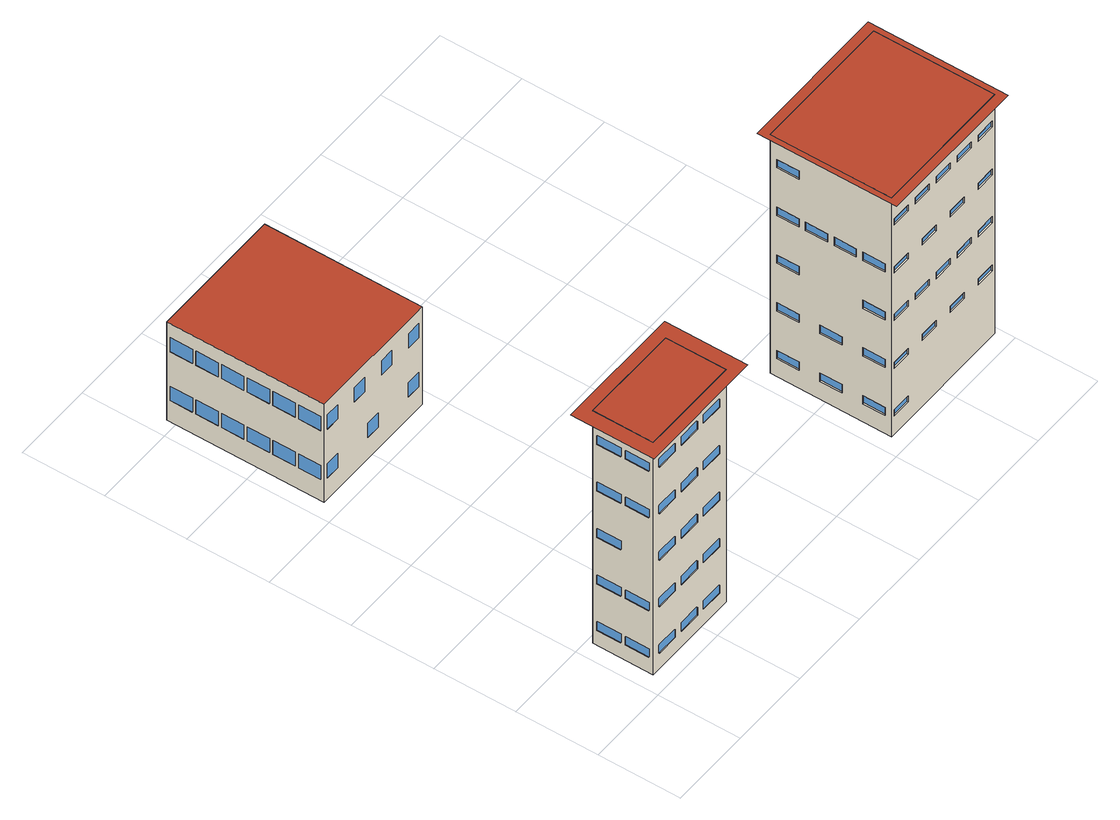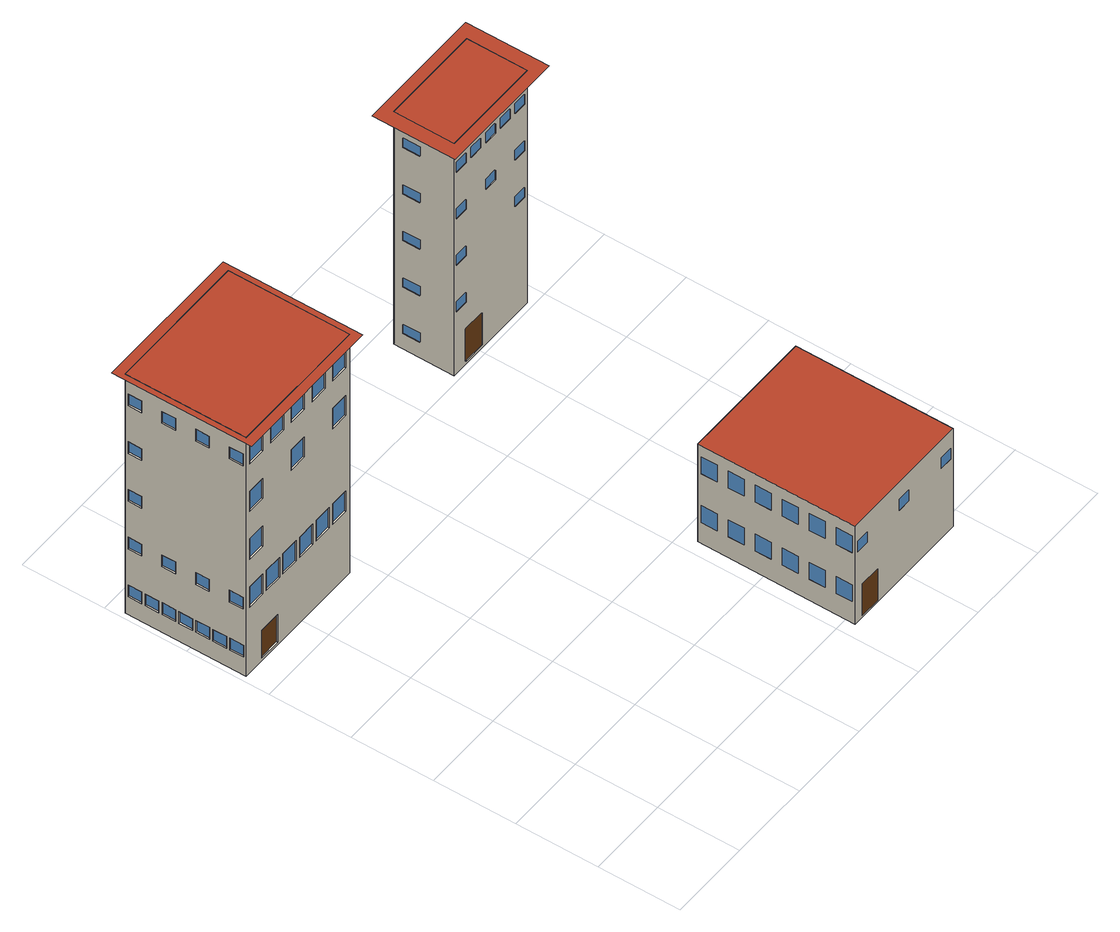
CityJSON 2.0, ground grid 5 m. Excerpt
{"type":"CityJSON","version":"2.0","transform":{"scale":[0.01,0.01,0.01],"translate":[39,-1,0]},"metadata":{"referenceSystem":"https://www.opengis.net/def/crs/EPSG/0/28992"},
"CityObjects":{
"building1":{"type":"Building","attributes":{"roofType":"Flat","yearOfConstruction":2004,"function":"Industrial","storeysAboveGround":5},"geometry":[{"type":"MultiSurface","lod":"3","boundaries":[[[0,1,2,3]],[[4,5,6,7]],[[2,4,7,3],[8,9,10,11],[12,13,14,15],[16,17,18,19],[20,21,22,23],[24,25,26,27],[28,29,30,31],[32,33,34,35],[36,37,38,39],[40,41,42,43],[44,45,46,47],[48,49,50,51],[52,53,54,55],[56,57,58,59],[60,61,62,63],[64,65,66,67]],[[68,69,8,11]],[[10,70,68,11]],[[71,70,10,9]],[[8,69,71,9]],[[72,73,12,15]],[[14,74,72,15]],[[75,74,14,13]],[[12,73,75,13]],[[76,77,16,19]],[[18,78,76,19]],[[79,78,18,17]],[[16,77,79,17]],[[80,81,20,23]],[[22,82,80,23]],[[83,82,22,21]],[[20,81,83,21]],[[84,85,24,27]],[[26,86,84,27]],[[87,86,26,25]],[[24,85,87,25]],[[88,89,28,31]],[[30,90,88,31]],[[91,90,30,29]],[[28,89,91,29]],[[92,93,32,35]],[[34,94,92,35]],[[95,94,34,33]],[[32,93,95,33]],[[96,97,36,39]],[[38,98,96,39]],[[99,98,38,37]],[[36,97,99,37]],[[100,101,40,43]],[[42,102,100,43]],[[103,102,42,41]],[[40,101,103,41]],[[104,105,44,47]],[[46,106,104,47]],[[107,106,46,45]],[[44,105,107,45]],[[108,109,48,51]],[[50,110,108,51]],[[111,110,50,49]],[[48,109,111,49]],[[112,113,52,55]],[[54,114,112,55]],[[115,114,54,53]],[[52,113,115,53]],[[116,117,56,59]],[[58,118,116,59]],[[119,118,58,57]],[[56,117,119,57]],[[120,121,60,63]],[[62,122,120,63]],[[123,122,62,61]],[[60,121,123,61]],[[124,125,64,67]],[[66,126,124,67]],[[127,126,66,65]],[[64,125,127,65]],[[70,71,69,68]],[[74,75,73,72]],[[78,79,77,76]],[[82,83,81,80]],[[86,87,85,84]],[[90,91,89,88]],[[94,95,93,92]],[[98,99,97,96]],[[102,103,101,100]],[[106,107,105,104]],[[110,111,109,108]],[[114,115,113,112]],[[118,119,117,116]],[[122,123,121,120]],[[126,127,125,124]],[[1,5,4,2],[128,129,130,131],[132,133,134,135],[136,137,138,139],[140,141,142,143],[144,145,146,147]],[[148,149,128,131]],[[130,150,148,131]],[[151,150,130,129]],[[128,149,151,129]],[[152,153,132,135]],[[134,154,152,135]],[[155,154,134,133]],[[132,153,155,133]],[[156,157,136,139]],[[138,158,156,139]],[[159,158,138,137]],[[136,157,159,137]],[[160,161,140,143]],[[142,162,160,143]],[[163,162,142,141]],[[140,161,163,141]],[[164,165,144,147]],[[146,166,164,147]],[[167,166,146,145]],[[144,165,167,145]],[[150,151,149,148]],[[154,155,153,152]],[[158,159,157,156]],[[162,163,161,160]],[[166,167,165,164]],[[0,6,5,1],[168,169,170,171],[172,173,174,175],[176,177,178,179],[180,181,182,183],[184,185,186,187],[188,189,190,191],[192,193,194,195],[196,197,198,199],[200,201,202,203],[204,205,206,207],[208,209,210,211],[212,213,214,215]],[[216,217,168,171]],[[170,218,216,171]],[[219,218,170,169]],[[168,217,219,169]],[[220,221,172,175]],[[174,222,220,175]],[[223,222,174,173]],[[172,221,223,173]],[[224,225,176,179]],[[178,226,224,179]],[[227,226,178,177]],[[176,225,227,177]],[[228,229,180,183]],[[182,230,228,183]],[[231,230,182,181]],[[180,229,231,181]],[[232,233,184,187]],[[186,234,232,187]],[[235,234,186,185]],[[184,233,235,185]],[[236,237,188,191]],[[190,238,236,191]],[[239,238,190,189]],[[188,237,239,189]],[[240,241,192,195]],[[194,242,240,195]],[[243,242,194,193]],[[192,241,243,193]],[[244,245,196,199]],[[198,246,244,199]],[[247,246,198,197]],[[196,245,247,197]],[[248,249,200,203]],[[202,250,248,203]],[[251,250,202,201]],[[200,249,251,201]],[[252,253,204,207]],[[206,254,252,207]],[[255,254,206,205]],[[204,253,255,205]],[[256,257,208,211]],[[210,258,256,211]],[[259,258,210,209]],[[208,257,259,209]],[[260,261,212,215]],[[214,262,260,215]],[[263,262,214,213]],[[212,261,263,213]],[[218,219,217,216]],[[222,223,221,220]],[[226,227,225,224]],[[230,231,229,228]],[[234,235,233,232]],[[238,239,237,236]],[[242,243,241,240]],[[246,247,245,244]],[[250,251,249,248]],[[254,255,253,252]],[[258,259,257,256]],[[262,263,261,260]],[[3,7,6,0],[264,265,266,267],[268,269,270,271],[272,273,274,275],[276,277,278,279],[280,281,282,283],[284,285,286,287],[288,289,290,291],[292,293,294,295],[296,297,298,299]],[[300,301,264,267]],[[266,302,300,267]],[[303,302,266,265]],[[264,301,303,265]],[[304,305,268,271]],[[270,306,304,271]],[[307,306,270,269]],[[268,305,307,269]],[[308,309,272,275]],[[274,310,308,275]],[[311,310,274,273]],[[272,309,311,273]],[[312,313,276,279]],[[278,314,312,279]],[[315,314,278,277]],[[276,313,315,277]],[[316,317,280,283]],[[282,318,316,283]],[[319,318,282,281]],[[280,317,319,281]],[[320,321,284,287]],[[286,322,320,287]],[[323,322,286,285]],[[284,321,323,285]],[[324,325,288,291]],[[290,326,324,291]],[[327,326,290,289]],[[288,325,327,289]],[[328,329,292,295]],[[294,330,328,295]],[[331,330,294,293]],[[292,329,331,293]],[[332,333,296,299]],[[298,334,332,299]],[[335,334,298,297]],[[296,333,335,297]],[[302,303,301,300]],[[306,307,305,304]],[[310,311,309,308]],[[314,315,313,312]],[[318,319,317,316]],[[322,323,321,320]],[[326,327,325,324]],[[330,331,329,328]],[[334,335,333,332]],[[336,337,338,339],[6,5,4,7]]],"semantics":{"surfaces":[{"type":"GroundSurface"},{"type":"RoofSurface"},{"type":"WallSurface"},{"type":"Window"},{"type":"Door"}],"values":[0,1,2,2,2,2,2,2,2,2,2,2,2,2,2,2,2,2,2,2,2,2,2,2,2,2,2,2,2,2,2,2,2,2,2,2,2,2,2,2,2,2,2,2,2,2,2,2,2,2,2,2,2,2,2,2,2,2,2,2,2,2,2,3,3,3,3,3,3,3,3,3,3,3,3,3,3,3,2,2,2,2,2,2,2,2,2,2,2,2,2,2,2,2,2,2,2,2,2,3,3,3,3,3,2,2,2,2,2,2,2,2,2,2,2,2,2,2,2,2,2,2,2,2,2,2,2,2,2,2,2,2,2,2,2,2,2,2,2,2,2,2,2,2,2,2,2,2,2,2,2,2,2,4,3,3,3,3,3,3,3,3,3,3,3,2,2,2,2,2,2,2,2,2,2,2,2,2,2,2,2,2,2,2,2,2,2,2,2,2,2,2,2,2,2,2,2,2,2,2,2,2,3,3,3,3,3,3,3,3,3,1]}}]},
"building2":{"type":"Building","attributes":{"roofType":"Flat","yearOfConstruction":1948,"function":"Residential","storeysAboveGround":2},"geometry":[{"type":"MultiSurface","lod":"3","boundaries":[[[340,341,342,343]],[[344,345,346,347]],[[342,344,347,343],[348,349,350,351],[352,353,354,355],[356,357,358,359],[360,361,362,363],[364,365,366,367],[368,369,370,371],[372,373,374,375]],[[376,377,348,351]],[[350,378,376,351]],[[379,378,350,349]],[[348,377,379,349]],[[380,381,352,355]],[[354,382,380,355]],[[383,382,354,353]],[[352,381,383,353]],[[384,385,356,359]],[[358,386,384,359]],[[387,386,358,357]],[[356,385,387,357]],[[388,389,360,363]],[[362,390,388,363]],[[391,390,362,361]],[[360,389,391,361]],[[392,393,364,367]],[[366,394,392,367]],[[395,394,366,365]],[[364,393,395,365]],[[396,397,368,371]],[[370,398,396,371]],[[399,398,370,369]],[[368,397,399,369]],[[400,401,372,375]],[[374,402,400,375]],[[403,402,374,373]],[[372,401,403,373]],[[378,379,377,376]],[[382,383,381,380]],[[386,387,385,384]],[[390,391,389,388]],[[394,395,393,392]],[[398,399,397,396]],[[402,403,401,400]],[[341,345,344,342],[404,405,406,407],[408,409,410,411],[412,413,414,415],[416,417,418,419],[420,421,422,423],[424,425,426,427],[428,429,430,431],[432,433,434,435],[436,437,438,439],[440,441,442,443],[444,445,446,447],[448,449,450,451]],[[452,453,404,407]],[[406,454,452,407]],[[455,454,406,405]],[[404,453,455,405]],[[456,457,408,411]],[[410,458,456,411]],[[459,458,410,409]],[[408,457,459,409]],[[460,461,412,415]],[[414,462,460,415]],[[463,462,414,413]],[[412,461,463,413]],[[464,465,416,419]],[[418,466,464,419]],[[467,466,418,417]],[[416,465,467,417]],[[468,469,420,423]],[[422,470,468,423]],[[471,470,422,421]],[[420,469,471,421]],[[472,473,424,427]],[[426,474,472,427]],[[475,474,426,425]],[[424,473,475,425]],[[476,477,428,431]],[[430,478,476,431]],[[479,478,430,429]],[[428,477,479,429]],[[480,481,432,435]],[[434,482,480,435]],[[483,482,434,433]],[[432,481,483,433]],[[484,485,436,439]],[[438,486,484,439]],[[487,486,438,437]],[[436,485,487,437]],[[488,489,440,443]],[[442,490,488,443]],[[491,490,442,441]],[[440,489,491,441]],[[492,493,444,447]],[[446,494,492,447]],[[495,494,446,445]],[[444,493,495,445]],[[496,497,448,451]],[[450,498,496,451]],[[499,498,450,449]],[[448,497,499,449]],[[454,455,453,452]],[[458,459,457,456]],[[462,463,461,460]],[[466,467,465,464]],[[470,471,469,468]],[[474,475,473,472]],[[478,479,477,476]],[[482,483,481,480]],[[486,487,485,484]],[[490,491,489,488]],[[494,495,493,492]],[[498,499,497,496]],[[340,346,345,341],[500,501,502,503],[504,505,506,507],[508,509,510,511],[512,513,514,515]],[[516,517,500,503]],[[502,518,516,503]],[[519,518,502,501]],[[500,517,519,501]],[[520,521,504,507]],[[506,522,520,507]],[[523,522,506,505]],[[504,521,523,505]],[[524,525,508,511]],[[510,526,524,511]],[[527,526,510,509]],[[508,525,527,509]],[[528,529,512,515]],[[514,530,528,515]],[[531,530,514,513]],[[512,529,531,513]],[[518,519,517,516]],[[522,523,521,520]],[[526,527,525,524]],[[530,531,529,528]],[[343,347,346,340],[532,533,534,535],[536,537,538,539],[540,541,542,543],[544,545,546,547],[548,549,550,551],[552,553,554,555],[556,557,558,559],[560,561,562,563],[564,565,566,567],[568,569,570,571],[572,573,574,575],[576,577,578,579]],[[580,581,532,535]],[[534,582,580,535]],[[583,582,534,533]],[[532,581,583,533]],[[584,585,536,539]],[[538,586,584,539]],[[587,586,538,537]],[[536,585,587,537]],[[588,589,540,543]],[[542,590,588,543]],[[591,590,542,541]],[[540,589,591,541]],[[592,593,544,547]],[[546,594,592,547]],[[595,594,546,545]],[[544,593,595,545]],[[596,597,548,551]],[[550,598,596,551]],[[599,598,550,549]],[[548,597,599,549]],[[600,601,552,555]],[[554,602,600,555]],[[603,602,554,553]],[[552,601,603,553]],[[604,605,556,559]],[[558,606,604,559]],[[607,606,558,557]],[[556,605,607,557]],[[608,609,560,563]],[[562,610,608,563]],[[611,610,562,561]],[[560,609,611,561]],[[612,613,564,567]],[[566,614,612,567]],[[615,614,566,565]],[[564,613,615,565]],[[616,617,568,571]],[[570,618,616,571]],[[619,618,570,569]],[[568,617,619,569]],[[620,621,572,575]],[[574,622,620,575]],[[623,622,574,573]],[[572,621,623,573]],[[624,625,576,579]],[[578,626,624,579]],[[627,626,578,577]],[[576,625,627,577]],[[582,583,581,580]],[[586,587,585,584]],[[590,591,589,588]],[[594,595,593,592]],[[598,599,597,596]],[[602,603,601,600]],[[606,607,605,604]],[[610,611,609,608]],[[614,615,613,612]],[[618,619,617,616]],[[622,623,621,620]],[[626,627,625,624]]],"semantics":{"surfaces":[{"type":"GroundSurface"},{"type":"RoofSurface"},{"type":"WallSurface"},{"type":"Window"},{"type":"Door"}],"values":[0,1,2,2,2,2,2,2,2,2,2,2,2,2,2,2,2,2,2,2,2,2,2,2,2,2,2,2,2,2,2,3,3,3,3,3,3,3,2,2,2,2,2,2,2,2,2,2,2,2,2,2,2,2,2,2,2,2,2,2,2,2,2,2,2,2,2,2,2,2,2,2,2,2,2,2,2,2,2,2,2,2,2,2,2,2,2,3,3,3,3,3,3,3,3,3,3,3,3,2,2,2,2,2,2,2,2,2,2,2,2,2,2,2,2,2,4,3,3,3,2,2,2,2,2,2,2,2,2,2,2,2,2,2,2,2,2,2,2,2,2,2,2,2,2,2,2,2,2,2,2,2,2,2,2,2,2,2,2,2,2,2,2,2,2,2,2,2,2,3,3,3,3,3,3,3,3,3,3,3,3]}}]},
"building3":{"type":"Building","attributes":{"roofType":"Flat","yearOfConstruction":1996,"function":"Residential","storeysAboveGround":5},"geometry":[{"type":"MultiSurface","lod":"3","boundaries":[[[628,629,630,631]],[[632,633,634,635]],[[630,632,635,631],[636,637,638,639],[640,641,642,643],[644,645,646,647],[648,649,650,651],[652,653,654,655],[656,657,658,659],[660,661,662,663],[664,665,666,667],[668,669,670,671],[672,673,674,675],[676,677,678,679],[680,681,682,683],[684,685,686,687],[688,689,690,691],[692,693,694,695],[696,697,698,699],[700,701,702,703],[704,705,706,707],[708,709,710,711]],[[712,713,636,639]],[[638,714,712,639]],[[715,714,638,637]],[[636,713,715,637]],[[716,717,640,643]],[[642,718,716,643]],[[719,718,642,641]],[[640,717,719,641]],[[720,721,644,647]],[[646,722,720,647]],[[723,722,646,645]],[[644,721,723,645]],[[724,725,648,651]],[[650,726,724,651]],[[727,726,650,649]],[[648,725,727,649]],[[728,729,652,655]],[[654,730,728,655]],[[731,730,654,653]],[[652,729,731,653]],[[732,733,656,659]],[[658,734,732,659]],[[735,734,658,657]],[[656,733,735,657]],[[736,737,660,663]],[[662,738,736,663]],[[739,738,662,661]],[[660,737,739,661]],[[740,741,664,667]],[[666,742,740,667]],[[743,742,666,665]],[[664,741,743,665]],[[744,745,668,671]],[[670,746,744,671]],[[747,746,670,669]],[[668,745,747,669]],[[748,749,672,675]],[[674,750,748,675]],[[751,750,674,673]],[[672,749,751,673]],[[752,753,676,679]],[[678,754,752,679]],[[755,754,678,677]],[[676,753,755,677]],[[756,757,680,683]],[[682,758,756,683]],[[759,758,682,681]],[[680,757,759,681]],[[760,761,684,687]],[[686,762,760,687]],[[763,762,686,685]],[[684,761,763,685]],[[764,765,688,691]],[[690,766,764,691]],[[767,766,690,689]],[[688,765,767,689]],[[768,769,692,695]],[[694,770,768,695]],[[771,770,694,693]],[[692,769,771,693]],[[772,773,696,699]],[[698,774,772,699]],[[775,774,698,697]],[[696,773,775,697]],[[776,777,700,703]],[[702,778,776,703]],[[779,778,702,701]],[[700,777,779,701]],[[780,781,704,707]],[[706,782,780,707]],[[783,782,706,705]],[[704,781,783,705]],[[784,785,708,711]],[[710,786,784,711]],[[787,786,710,709]],[[708,785,787,709]],[[714,715,713,712]],[[718,719,717,716]],[[722,723,721,720]],[[726,727,725,724]],[[730,731,729,728]],[[734,735,733,732]],[[738,739,737,736]],[[742,743,741,740]],[[746,747,745,744]],[[750,751,749,748]],[[754,755,753,752]],[[758,759,757,756]],[[762,763,761,760]],[[766,767,765,764]],[[770,771,769,768]],[[774,775,773,772]],[[778,779,777,776]],[[782,783,781,780]],[[786,787,785,784]],[[629,633,632,630],[788,789,790,791],[792,793,794,795],[796,797,798,799],[800,801,802,803],[804,805,806,807],[808,809,810,811],[812,813,814,815],[816,817,818,819],[820,821,822,823],[824,825,826,827],[828,829,830,831],[832,833,834,835],[836,837,838,839],[840,841,842,843],[844,845,846,847],[848,849,850,851],[852,853,854,855]],[[856,857,788,791]],[[790,858,856,791]],[[859,858,790,789]],[[788,857,859,789]],[[860,861,792,795]],[[794,862,860,795]],[[863,862,794,793]],[[792,861,863,793]],[[864,865,796,799]],[[798,866,864,799]],[[867,866,798,797]],[[796,865,867,797]],[[868,869,800,803]],[[802,870,868,803]],[[871,870,802,801]],[[800,869,871,801]],[[872,873,804,807]],[[806,874,872,807]],[[875,874,806,805]],[[804,873,875,805]],[[876,877,808,811]],[[810,878,876,811]],[[879,878,810,809]],[[808,877,879,809]],[[880,881,812,815]],[[814,882,880,815]],[[883,882,814,813]],[[812,881,883,813]],[[884,885,816,819]],[[818,886,884,819]],[[887,886,818,817]],[[816,885,887,817]],[[888,889,820,823]],[[822,890,888,823]],[[891,890,822,821]],[[820,889,891,821]],[[892,893,824,827]],[[826,894,892,827]],[[895,894,826,825]],[[824,893,895,825]],[[896,897,828,831]],[[830,898,896,831]],[[899,898,830,829]],[[828,897,899,829]],[[900,901,832,835]],[[834,902,900,835]],[[903,902,834,833]],[[832,901,903,833]],[[904,905,836,839]],[[838,906,904,839]],[[907,906,838,837]],[[836,905,907,837]],[[908,909,840,843]],[[842,910,908,843]],[[911,910,842,841]],[[840,909,911,841]],[[912,913,844,847]],[[846,914,912,847]],[[915,914,846,845]],[[844,913,915,845]],[[916,917,848,851]],[[850,918,916,851]],[[919,918,850,849]],[[848,917,919,849]],[[920,921,852,855]],[[854,922,920,855]],[[923,922,854,853]],[[852,921,923,853]],[[858,859,857,856]],[[862,863,861,860]],[[866,867,865,864]],[[870,871,869,868]],[[874,875,873,872]],[[878,879,877,876]],[[882,883,881,880]],[[886,887,885,884]],[[890,891,889,888]],[[894,895,893,892]],[[898,899,897,896]],[[902,903,901,900]],[[906,907,905,904]],[[910,911,909,908]],[[914,915,913,912]],[[918,919,917,916]],[[922,923,921,920]],[[628,634,633,629],[924,925,926,927],[928,929,930,931],[932,933,934,935],[936,937,938,939],[940,941,942,943],[944,945,946,947],[948,949,950,951],[952,953,954,955],[956,957,958,959],[960,961,962,963],[964,965,966,967],[968,969,970,971],[972,973,974,975],[976,977,978,979],[980,981,982,983],[984,985,986,987]],[[988,989,924,927]],[[926,990,988,927]],[[991,990,926,925]],[[924,989,991,925]],[[992,993,928,931]],[[930,994,992,931]],[[995,994,930,929]],[[928,993,995,929]],[[996,997,932,935]],[[934,998,996,935]],[[999,998,934,933]],[[932,997,999,933]],[[1000,1001,936,939]],[[938,1002,1000,939]],[[1003,1002,938,937]],[[936,1001,1003,937]],[[1004,1005,940,943]],[[942,1006,1004,943]],[[1007,1006,942,941]],[[940,1005,1007,941]],[[1008,1009,944,947]],[[946,1010,1008,947]],[[1011,1010,946,945]],[[944,1009,1011,945]],[[1012,1013,948,951]],[[950,1014,1012,951]],[[1015,1014,950,949]],[[948,1013,1015,949]],[[1016,1017,952,955]],[[954,1018,1016,955]],[[1019,1018,954,953]],[[952,1017,1019,953]],[[1020,1021,956,959]],[[958,1022,1020,959]],[[1023,1022,958,957]],[[956,1021,1023,957]],[[1024,1025,960,963]],[[962,1026,1024,963]],[[1027,1026,962,961]],[[960,1025,1027,961]],[[1028,1029,964,967]],[[966,1030,1028,967]],[[1031,1030,966,965]],[[964,1029,1031,965]],[[1032,1033,968,971]],[[970,1034,1032,971]],[[1035,1034,970,969]],[[968,1033,1035,969]],[[1036,1037,972,975]],[[974,1038,1036,975]],[[1039,1038,974,973]],[[972,1037,1039,973]],[[1040,1041,976,979]],[[978,1042,1040,979]],[[1043,1042,978,977]],[[976,1041,1043,977]],[[1044,1045,980,983]],[[982,1046,1044,983]],[[1047,1046,982,981]],[[980,1045,1047,981]],[[1048,1049,984,987]],[[986,1050,1048,987]],[[1051,1050,986,985]],[[984,1049,1051,985]],[[990,991,989,988]],[[994,995,993,992]],[[998,999,997,996]],[[1002,1003,1001,1000]],[[1006,1007,1005,1004]],[[1010,1011,1009,1008]],[[1014,1015,1013,1012]],[[1018,1019,1017,1016]],[[1022,1023,1021,1020]],[[1026,1027,1025,1024]],[[1030,1031,1029,1028]],[[1034,1035,1033,1032]],[[1038,1039,1037,1036]],[[1042,1043,1041,1040]],[[1046,1047,1045,1044]],[[1050,1051,1049,1048]],[[631,635,634,628],[1052,1053,1054,1055],[1056,1057,1058,1059],[1060,1061,1062,1063],[1064,1065,1066,1067],[1068,1069,1070,1071],[1072,1073,1074,1075],[1076,1077,1078,1079],[1080,1081,1082,1083],[1084,1085,1086,1087],[1088,1089,1090,1091],[1092,1093,1094,1095],[1096,1097,1098,1099],[1100,1101,1102,1103]],[[1104,1105,1052,1055]],[[1054,1106,1104,1055]],[[1107,1106,1054,1053]],[[1052,1105,1107,1053]],[[1108,1109,1056,1059]],[[1058,1110,1108,1059]],[[1111,1110,1058,1057]],[[1056,1109,1111,1057]],[[1112,1113,1060,1063]],[[1062,1114,1112,1063]],[[1115,1114,1062,1061]],[[1060,1113,1115,1061]],[[1116,1117,1064,1067]],[[1066,1118,1116,1067]],[[1119,1118,1066,1065]],[[1064,1117,1119,1065]],[[1120,1121,1068,1071]],[[1070,1122,1120,1071]],[[1123,1122,1070,1069]],[[1068,1121,1123,1069]],[[1124,1125,1072,1075]],[[1074,1126,1124,1075]],[[1127,1126,1074,1073]],[[1072,1125,1127,1073]],[[1128,1129,1076,1079]],[[1078,1130,1128,1079]],[[1131,1130,1078,1077]],[[1076,1129,1131,1077]],[[1132,1133,1080,1083]],[[1082,1134,1132,1083]],[[1135,1134,1082,1081]],[[1080,1133,1135,1081]],[[1136,1137,1084,1087]],[[1086,1138,1136,1087]],[[1139,1138,1086,1085]],[[1084,1137,1139,1085]],[[1140,1141,1088,1091]],[[1090,1142,1140,1091]],[[1143,1142,1090,1089]],[[1088,1141,1143,1089]],[[1144,1145,1092,1095]],[[1094,1146,1144,1095]],[[1147,1146,1094,1093]],[[1092,1145,1147,1093]],[[1148,1149,1096,1099]],[[1098,1150,1148,1099]],[[1151,1150,1098,1097]],[[1096,1149,1151,1097]],[[1152,1153,1100,1103]],[[1102,1154,1152,1103]],[[1155,1154,1102,1101]],[[1100,1153,1155,1101]],[[1106,1107,1105,1104]],[[1110,1111,1109,1108]],[[1114,1115,1113,1112]],[[1118,1119,1117,1116]],[[1122,1123,1121,1120]],[[1126,1127,1125,1124]],[[1130,1131,1129,1128]],[[1134,1135,1133,1132]],[[1138,1139,1137,1136]],[[1142,1143,1141,1140]],[[1146,1147,1145,1144]],[[1150,1151,1149,1148]],[[1154,1155,1153,1152]],[[1156,1157,1158,1159],[634,633,632,635]]],"semantics":{"surfaces":[{"type":"GroundSurface"},{"type":"RoofSurface"},{"type":"WallSurface"},{"type":"Window"},{"type":"Door"}],"values":[0,1,2,2,2,2,2,2,2,2,2,2,2,2,2,2,2,2,2,2,2,2,2,2,2,2,2,2,2,2,2,2,2,2,2,2,2,2,2,2,2,2,2,2,2,2,2,2,2,2,2,2,2,2,2,2,2,2,2,2,2,2,2,2,2,2,2,2,2,2,2,2,2,2,2,2,2,2,2,3,3,3,3,3,3,3,3,3,3,3,3,3,3,3,3,3,3,3,2,2,2,2,2,2,2,2,2,2,2,2,2,2,2,2,2,2,2,2,2,2,2,2,2,2,2,2,2,2,2,2,2,2,2,2,2,2,2,2,2,2,2,2,2,2,2,2,2,2,2,2,2,2,2,2,2,2,2,2,2,2,2,2,2,2,2,2,2,3,3,3,3,3,3,3,3,3,3,3,3,3,3,3,3,3,2,2,2,2,2,2,2,2,2,2,2,2,2,2,2,2,2,2,2,2,2,2,2,2,2,2,2,2,2,2,2,2,2,2,2,2,2,2,2,2,2,2,2,2,2,2,2,2,2,2,2,2,2,2,2,2,2,2,2,2,2,2,2,2,2,4,3,3,3,3,3,3,3,3,3,3,3,3,3,3,3,2,2,2,2,2,2,2,2,2,2,2,2,2,2,2,2,2,2,2,2,2,2,2,2,2,2,2,2,2,2,2,2,2,2,2,2,2,2,2,2,2,2,2,2,2,2,2,2,2,2,2,2,2,3,3,3,3,3,3,3,3,3,3,3,3,3,1]}}]}
},
"vertices":[
[100,468,0],[711,468,0],[711,100,0],[100,100,0],[711,100,1660],[711,468,1660],[100,468,1660],[100,100,1660],[153,100,165],[286,100,165],[286,100,108],[153,100,108],[339,100,165],[472,100,165],[472,100,108],[339,100,108],[525,100,165],[658,100,165],[658,100,108],[525,100,108],[153,100,497],[286,100,497],[286,100,440],[153,100,440],[339,100,497],[472,100,497],[472,100,440],[339,100,440],[525,100,497],[658,100,497],[658,100,440],[525,100,440],[153,100,829],[286,100,829],[286,100,772],[153,100,772],[339,100,829],[472,100,829],[472,100,772],[339,100,772],[525,100,829],[658,100,829],[658,100,772],[525,100,772],[153,100,1161],[286,100,1161],[286,100,1104],[153,100,1104],[339,100,1161],[472,100,1161],[472,100,1104],[339,100,1104],[525,100,1161],[658,100,1161],[658,100,1104],[525,100,1104],[153,100,1493],[286,100,1493],[286,100,1436],[153,100,1436],[339,100,1493],[472,100,1493],[472,100,1436],[339,100,1436],[525,100,1493],[658,100,1493],[658,100,1436],[525,100,1436],[153,104,108],[153,104,165],[286,104,108],[286,104,165],[339,104,108],[339,104,165],[472,104,108],[472,104,165],[525,104,108],[525,104,165],[658,104,108],[658,104,165],[153,104,440],[153,104,497],[286,104,440],[286,104,497],[339,104,440],[339,104,497],[472,104,440],[472,104,497],[525,104,440],[525,104,497],[658,104,440],[658,104,497],[153,104,772],[153,104,829],[286,104,772],[286,104,829],[339,104,772],[339,104,829],[472,104,772],[472,104,829],[525,104,772],[525,104,829],[658,104,772],[658,104,829],[153,104,1104],[153,104,1161],[286,104,1104],[286,104,1161],[339,104,1104],[339,104,1161],[472,104,1104],[472,104,1161],[525,104,1104],[525,104,1161],[658,104,1104],[658,104,1161],[153,104,1436],[153,104,1493],[286,104,1436],[286,104,1493],[339,104,1436],[339,104,1493],[472,104,1436],[472,104,1493],[525,104,1436],[525,104,1493],[658,104,1436],[658,104,1493],[711,154,171],[711,257,171],[711,257,108],[711,154,108],[711,154,503],[711,257,503],[711,257,440],[711,154,440],[711,154,835],[711,257,835],[711,257,772],[711,154,772],[711,154,1167],[711,257,1167],[711,257,1104],[711,154,1104],[711,154,1499],[711,257,1499],[711,257,1436],[711,154,1436],[707,154,108],[707,154,171],[707,257,108],[707,257,171],[707,154,440],[707,154,503],[707,257,440],[707,257,503],[707,154,772],[707,154,835],[707,257,772],[707,257,835],[707,154,1104],[707,154,1167],[707,257,1104],[707,257,1167],[707,154,1436],[707,154,1499],[707,257,1436],[707,257,1499],[614,468,248],[477,468,248],[477,468,20],[614,468,20],[691,468,508],[612,468,508],[612,468,440],[691,468,440],[691,468,840],[612,468,840],[612,468,772],[691,468,772],[199,468,840],[120,468,840],[120,468,772],[199,468,772],[691,468,1172],[612,468,1172],[612,468,1104],[691,468,1104],[445,468,1172],[366,468,1172],[366,468,1104],[445,468,1104],[199,468,1172],[120,468,1172],[120,468,1104],[199,468,1104],[691,468,1504],[612,468,1504],[612,468,1436],[691,468,1436],[568,468,1504],[489,468,1504],[489,468,1436],[568,468,1436],[445,468,1504],[366,468,1504],[366,468,1436],[445,468,1436],[322,468,1504],[243,468,1504],[243,468,1436],[322,468,1436],[199,468,1504],[120,468,1504],[120,468,1436],[199,468,1436],[614,464,20],[614,464,248],[477,464,20],[477,464,248],[691,464,440],[691,464,508],[612,464,440],[612,464,508],[691,464,772],[691,464,840],[612,464,772],[612,464,840],[199,464,772],[199,464,840],[120,464,772],[120,464,840],[691,464,1104],[691,464,1172],[612,464,1104],[612,464,1172],[445,464,1104],[445,464,1172],[366,464,1104],[366,464,1172],[199,464,1104],[199,464,1172],[120,464,1104],[120,464,1172],[691,464,1436],[691,464,1504],[612,464,1436],[612,464,1504],[568,464,1436],[568,464,1504],[489,464,1436],[489,464,1504],[445,464,1436],[445,464,1504],[366,464,1436],[366,464,1504],[322,464,1436],[322,464,1504],[243,464,1436],[243,464,1504],[199,464,1436],[199,464,1504],[120,464,1436],[120,464,1504],[100,442,167],[100,297,167],[100,297,108],[100,442,108],[100,271,167],[100,126,167],[100,126,108],[100,271,108],[100,442,499],[100,297,499],[100,297,440],[100,442,440],[100,271,499],[100,126,499],[100,126,440],[100,271,440],[100,442,831],[100,297,831],[100,297,772],[100,442,772],[100,442,1163],[100,297,1163],[100,297,1104],[100,442,1104],[100,271,1163],[100,126,1163],[100,126,1104],[100,271,1104],[100,442,1495],[100,297,1495],[100,297,1436],[100,442,1436],[100,271,1495],[100,126,1495],[100,126,1436],[100,271,1436],[104,442,108],[104,442,167],[104,297,108],[104,297,167],[104,271,108],[104,271,167],[104,126,108],[104,126,167],[104,442,440],[104,442,499],[104,297,440],[104,297,499],[104,271,440],[104,271,499],[104,126,440],[104,126,499],[104,442,772],[104,442,831],[104,297,772],[104,297,831],[104,442,1104],[104,442,1163],[104,297,1104],[104,297,1163],[104,271,1104],[104,271,1163],[104,126,1104],[104,126,1163],[104,442,1436],[104,442,1495],[104,297,1436],[104,297,1495],[104,271,1436],[104,271,1495],[104,126,1436],[104,126,1495],[799,31,1660],[799,537,1660],[12,537,1660],[12,31,1660],
[100,3057,0],[921,3057,0],[921,2100,0],[100,2100,0],[921,2100,698],[921,3057,698],[100,3057,698],[100,2100,698],[128,2100,251],[213,2100,251],[213,2100,149],[128,2100,149],[468,2100,251],[553,2100,251],[553,2100,149],[468,2100,149],[808,2100,251],[893,2100,251],[893,2100,149],[808,2100,149],[128,2100,600],[213,2100,600],[213,2100,498],[128,2100,498],[355,2100,600],[440,2100,600],[440,2100,498],[355,2100,498],[582,2100,600],[667,2100,600],[667,2100,498],[582,2100,498],[809,2100,600],[894,2100,600],[894,2100,498],[809,2100,498],[128,2101,149],[128,2101,251],[213,2101,149],[213,2101,251],[468,2101,149],[468,2101,251],[553,2101,149],[553,2101,251],[808,2101,149],[808,2101,251],[893,2101,149],[893,2101,251],[128,2101,498],[128,2101,600],[213,2101,498],[213,2101,600],[355,2101,498],[355,2101,600],[440,2101,498],[440,2101,600],[582,2101,498],[582,2101,600],[667,2101,498],[667,2101,600],[809,2101,498],[809,2101,600],[894,2101,498],[894,2101,600],[921,2121,269],[921,2217,269],[921,2217,149],[921,2121,149],[921,2285,269],[921,2381,269],[921,2381,149],[921,2285,149],[921,2449,269],[921,2545,269],[921,2545,149],[921,2449,149],[921,2613,269],[921,2709,269],[921,2709,149],[921,2613,149],[921,2777,269],[921,2873,269],[921,2873,149],[921,2777,149],[921,2941,269],[921,3037,269],[921,3037,149],[921,2941,149],[921,2121,618],[921,2217,618],[921,2217,498],[921,2121,498],[921,2285,618],[921,2381,618],[921,2381,498],[921,2285,498],[921,2449,618],[921,2545,618],[921,2545,498],[921,2449,498],[921,2613,618],[921,2709,618],[921,2709,498],[921,2613,498],[921,2777,618],[921,2873,618],[921,2873,498],[921,2777,498],[921,2941,618],[921,3037,618],[921,3037,498],[921,2941,498],[920,2121,149],[920,2121,269],[920,2217,149],[920,2217,269],[920,2285,149],[920,2285,269],[920,2381,149],[920,2381,269],[920,2449,149],[920,2449,269],[920,2545,149],[920,2545,269],[920,2613,149],[920,2613,269],[920,2709,149],[920,2709,269],[920,2777,149],[920,2777,269],[920,2873,149],[920,2873,269],[920,2941,149],[920,2941,269],[920,3037,149],[920,3037,269],[920,2121,498],[920,2121,618],[920,2217,498],[920,2217,618],[920,2285,498],[920,2285,618],[920,2381,498],[920,2381,618],[920,2449,498],[920,2449,618],[920,2545,498],[920,2545,618],[920,2613,498],[920,2613,618],[920,2709,498],[920,2709,618],[920,2777,498],[920,2777,618],[920,2873,498],[920,2873,618],[920,2941,498],[920,2941,618],[920,3037,498],[920,3037,618],[861,3057,235],[733,3057,235],[733,3057,11],[861,3057,11],[900,3057,574],[821,3057,574],[821,3057,498],[900,3057,498],[550,3057,574],[471,3057,574],[471,3057,498],[550,3057,498],[200,3057,574],[121,3057,574],[121,3057,498],[200,3057,498],[861,3056,11],[861,3056,235],[733,3056,11],[733,3056,235],[900,3056,498],[900,3056,574],[821,3056,498],[821,3056,574],[550,3056,498],[550,3056,574],[471,3056,498],[471,3056,574],[200,3056,498],[200,3056,574],[121,3056,498],[121,3056,574],[100,3036,249],[100,2901,249],[100,2901,149],[100,3036,149],[100,2880,249],[100,2745,249],[100,2745,149],[100,2880,149],[100,2724,249],[100,2589,249],[100,2589,149],[100,2724,149],[100,2568,249],[100,2433,249],[100,2433,149],[100,2568,149],[100,2412,249],[100,2277,249],[100,2277,149],[100,2412,149],[100,2256,249],[100,2121,249],[100,2121,149],[100,2256,149],[100,3036,598],[100,2901,598],[100,2901,498],[100,3036,498],[100,2880,598],[100,2745,598],[100,2745,498],[100,2880,498],[100,2724,598],[100,2589,598],[100,2589,498],[100,2724,498],[100,2568,598],[100,2433,598],[100,2433,498],[100,2568,498],[100,2412,598],[100,2277,598],[100,2277,498],[100,2412,498],[100,2256,598],[100,2121,598],[100,2121,498],[100,2256,498],[101,3036,149],[101,3036,249],[101,2901,149],[101,2901,249],[101,2880,149],[101,2880,249],[101,2745,149],[101,2745,249],[101,2724,149],[101,2724,249],[101,2589,149],[101,2589,249],[101,2568,149],[101,2568,249],[101,2433,149],[101,2433,249],[101,2412,149],[101,2412,249],[101,2277,149],[101,2277,249],[101,2256,149],[101,2256,249],[101,2121,149],[101,2121,249],[101,3036,498],[101,3036,598],[101,2901,498],[101,2901,598],[101,2880,498],[101,2880,598],[101,2745,498],[101,2745,598],[101,2724,498],[101,2724,598],[101,2589,498],[101,2589,598],[101,2568,498],[101,2568,598],[101,2433,498],[101,2433,598],[101,2412,498],[101,2412,598],[101,2277,498],[101,2277,598],[101,2256,498],[101,2256,598],[101,2121,498],[101,2121,598],
[2100,837,0],[2967,837,0],[2967,100,0],[2100,100,0],[2967,100,1705],[2967,837,1705],[2100,837,1705],[2100,100,1705],[2123,100,170],[2241,100,170],[2241,100,127],[2123,100,127],[2123,100,511],[2241,100,511],[2241,100,468],[2123,100,468],[2357,100,511],[2475,100,511],[2475,100,468],[2357,100,468],[2591,100,511],[2709,100,511],[2709,100,468],[2591,100,468],[2825,100,511],[2943,100,511],[2943,100,468],[2825,100,468],[2123,100,852],[2241,100,852],[2241,100,809],[2123,100,809],[2299,100,852],[2417,100,852],[2417,100,809],[2299,100,809],[2475,100,852],[2593,100,852],[2593,100,809],[2475,100,809],[2651,100,852],[2769,100,852],[2769,100,809],[2651,100,809],[2827,100,852],[2945,100,852],[2945,100,809],[2827,100,809],[2123,100,1193],[2241,100,1193],[2241,100,1150],[2123,100,1150],[2357,100,1193],[2475,100,1193],[2475,100,1150],[2357,100,1150],[2591,100,1193],[2709,100,1193],[2709,100,1150],[2591,100,1150],[2825,100,1193],[2943,100,1193],[2943,100,1150],[2825,100,1150],[2123,100,1534],[2241,100,1534],[2241,100,1491],[2123,100,1491],[2299,100,1534],[2417,100,1534],[2417,100,1491],[2299,100,1491],[2475,100,1534],[2593,100,1534],[2593,100,1491],[2475,100,1491],[2651,100,1534],[2769,100,1534],[2769,100,1491],[2651,100,1491],[2827,100,1534],[2945,100,1534],[2945,100,1491],[2827,100,1491],[2123,109,127],[2123,109,170],[2241,109,127],[2241,109,170],[2123,109,468],[2123,109,511],[2241,109,468],[2241,109,511],[2357,109,468],[2357,109,511],[2475,109,468],[2475,109,511],[2591,109,468],[2591,109,511],[2709,109,468],[2709,109,511],[2825,109,468],[2825,109,511],[2943,109,468],[2943,109,511],[2123,109,809],[2123,109,852],[2241,109,809],[2241,109,852],[2299,109,809],[2299,109,852],[2417,109,809],[2417,109,852],[2475,109,809],[2475,109,852],[2593,109,809],[2593,109,852],[2651,109,809],[2651,109,852],[2769,109,809],[2769,109,852],[2827,109,809],[2827,109,852],[2945,109,809],[2945,109,852],[2123,109,1150],[2123,109,1193],[2241,109,1150],[2241,109,1193],[2357,109,1150],[2357,109,1193],[2475,109,1150],[2475,109,1193],[2591,109,1150],[2591,109,1193],[2709,109,1150],[2709,109,1193],[2825,109,1150],[2825,109,1193],[2943,109,1150],[2943,109,1193],[2123,109,1491],[2123,109,1534],[2241,109,1491],[2241,109,1534],[2299,109,1491],[2299,109,1534],[2417,109,1491],[2417,109,1534],[2475,109,1491],[2475,109,1534],[2593,109,1491],[2593,109,1534],[2651,109,1491],[2651,109,1534],[2769,109,1491],[2769,109,1534],[2827,109,1491],[2827,109,1534],[2945,109,1491],[2945,109,1534],[2967,119,211],[2967,203,211],[2967,203,127],[2967,119,127],[2967,222,211],[2967,306,211],[2967,306,127],[2967,222,127],[2967,325,211],[2967,409,211],[2967,409,127],[2967,325,127],[2967,428,211],[2967,512,211],[2967,512,127],[2967,428,127],[2967,531,211],[2967,615,211],[2967,615,127],[2967,531,127],[2967,634,211],[2967,718,211],[2967,718,127],[2967,634,127],[2967,737,211],[2967,821,211],[2967,821,127],[2967,737,127],[2967,119,552],[2967,203,552],[2967,203,468],[2967,119,468],[2967,324,552],[2967,408,552],[2967,408,468],[2967,324,468],[2967,529,552],[2967,613,552],[2967,613,468],[2967,529,468],[2967,734,552],[2967,818,552],[2967,818,468],[2967,734,468],[2967,119,893],[2967,203,893],[2967,203,809],[2967,119,809],[2967,119,1234],[2967,203,1234],[2967,203,1150],[2967,119,1150],[2967,119,1575],[2967,203,1575],[2967,203,1491],[2967,119,1491],[2967,324,1575],[2967,408,1575],[2967,408,1491],[2967,324,1491],[2967,529,1575],[2967,613,1575],[2967,613,1491],[2967,529,1491],[2967,734,1575],[2967,818,1575],[2967,818,1491],[2967,734,1491],[2958,119,127],[2958,119,211],[2958,203,127],[2958,203,211],[2958,222,127],[2958,222,211],[2958,306,127],[2958,306,211],[2958,325,127],[2958,325,211],[2958,409,127],[2958,409,211],[2958,428,127],[2958,428,211],[2958,512,127],[2958,512,211],[2958,531,127],[2958,531,211],[2958,615,127],[2958,615,211],[2958,634,127],[2958,634,211],[2958,718,127],[2958,718,211],[2958,737,127],[2958,737,211],[2958,821,127],[2958,821,211],[2958,119,468],[2958,119,552],[2958,203,468],[2958,203,552],[2958,324,468],[2958,324,552],[2958,408,468],[2958,408,552],[2958,529,468],[2958,529,552],[2958,613,468],[2958,613,552],[2958,734,468],[2958,734,552],[2958,818,468],[2958,818,552],[2958,119,809],[2958,119,893],[2958,203,809],[2958,203,893],[2958,119,1150],[2958,119,1234],[2958,203,1150],[2958,203,1234],[2958,119,1491],[2958,119,1575],[2958,203,1491],[2958,203,1575],[2958,324,1491],[2958,324,1575],[2958,408,1491],[2958,408,1575],[2958,529,1491],[2958,529,1575],[2958,613,1491],[2958,613,1575],[2958,734,1491],[2958,734,1575],[2958,818,1491],[2958,818,1575],[2835,837,216],[2702,837,216],[2702,837,18],[2835,837,18],[2937,837,613],[2827,837,613],[2827,837,468],[2937,837,468],[2798,837,613],[2688,837,613],[2688,837,468],[2798,837,468],[2659,837,613],[2549,837,613],[2549,837,468],[2659,837,468],[2520,837,613],[2410,837,613],[2410,837,468],[2520,837,468],[2381,837,613],[2271,837,613],[2271,837,468],[2381,837,468],[2242,837,613],[2132,837,613],[2132,837,468],[2242,837,468],[2937,837,954],[2827,837,954],[2827,837,809],[2937,837,809],[2937,837,1295],[2827,837,1295],[2827,837,1150],[2937,837,1150],[2589,837,1295],[2479,837,1295],[2479,837,1150],[2589,837,1150],[2241,837,1295],[2131,837,1295],[2131,837,1150],[2241,837,1150],[2937,837,1636],[2827,837,1636],[2827,837,1491],[2937,837,1491],[2763,837,1636],[2653,837,1636],[2653,837,1491],[2763,837,1491],[2589,837,1636],[2479,837,1636],[2479,837,1491],[2589,837,1491],[2415,837,1636],[2305,837,1636],[2305,837,1491],[2415,837,1491],[2241,837,1636],[2131,837,1636],[2131,837,1491],[2241,837,1491],[2835,828,18],[2835,828,216],[2702,828,18],[2702,828,216],[2937,828,468],[2937,828,613],[2827,828,468],[2827,828,613],[2798,828,468],[2798,828,613],[2688,828,468],[2688,828,613],[2659,828,468],[2659,828,613],[2549,828,468],[2549,828,613],[2520,828,468],[2520,828,613],[2410,828,468],[2410,828,613],[2381,828,468],[2381,828,613],[2271,828,468],[2271,828,613],[2242,828,468],[2242,828,613],[2132,828,468],[2132,828,613],[2937,828,809],[2937,828,954],[2827,828,809],[2827,828,954],[2937,828,1150],[2937,828,1295],[2827,828,1150],[2827,828,1295],[2589,828,1150],[2589,828,1295],[2479,828,1150],[2479,828,1295],[2241,828,1150],[2241,828,1295],[2131,828,1150],[2131,828,1295],[2937,828,1491],[2937,828,1636],[2827,828,1491],[2827,828,1636],[2763,828,1491],[2763,828,1636],[2653,828,1491],[2653,828,1636],[2589,828,1491],[2589,828,1636],[2479,828,1491],[2479,828,1636],[2415,828,1491],[2415,828,1636],[2305,828,1491],[2305,828,1636],[2241,828,1491],[2241,828,1636],[2131,828,1491],[2131,828,1636],[2100,798,186],[2100,662,186],[2100,662,127],[2100,798,127],[2100,537,186],[2100,401,186],[2100,401,127],[2100,537,127],[2100,276,186],[2100,140,186],[2100,140,127],[2100,276,127],[2100,798,527],[2100,662,527],[2100,662,468],[2100,798,468],[2100,537,527],[2100,401,527],[2100,401,468],[2100,537,468],[2100,276,527],[2100,140,527],[2100,140,468],[2100,276,468],[2100,798,868],[2100,662,868],[2100,662,809],[2100,798,809],[2100,275,868],[2100,139,868],[2100,139,809],[2100,275,809],[2100,798,1209],[2100,662,1209],[2100,662,1150],[2100,798,1150],[2100,624,1209],[2100,488,1209],[2100,488,1150],[2100,624,1150],[2100,450,1209],[2100,314,1209],[2100,314,1150],[2100,450,1150],[2100,276,1209],[2100,140,1209],[2100,140,1150],[2100,276,1150],[2100,798,1550],[2100,662,1550],[2100,662,1491],[2100,798,1491],[2109,798,127],[2109,798,186],[2109,662,127],[2109,662,186],[2109,537,127],[2109,537,186],[2109,401,127],[2109,401,186],[2109,276,127],[2109,276,186],[2109,140,127],[2109,140,186],[2109,798,468],[2109,798,527],[2109,662,468],[2109,662,527],[2109,537,468],[2109,537,527],[2109,401,468],[2109,401,527],[2109,276,468],[2109,276,527],[2109,140,468],[2109,140,527],[2109,798,809],[2109,798,868],[2109,662,809],[2109,662,868],[2109,275,809],[2109,275,868],[2109,139,809],[2109,139,868],[2109,798,1150],[2109,798,1209],[2109,662,1150],[2109,662,1209],[2109,624,1150],[2109,624,1209],[2109,488,1150],[2109,488,1209],[2109,450,1150],[2109,450,1209],[2109,314,1150],[2109,314,1209],[2109,276,1150],[2109,276,1209],[2109,140,1150],[2109,140,1209],[2109,798,1491],[2109,798,1550],[2109,662,1491],[2109,662,1550],[3000,44,1705],[3000,893,1705],[2067,893,1705],[2067,44,1705]
]}
